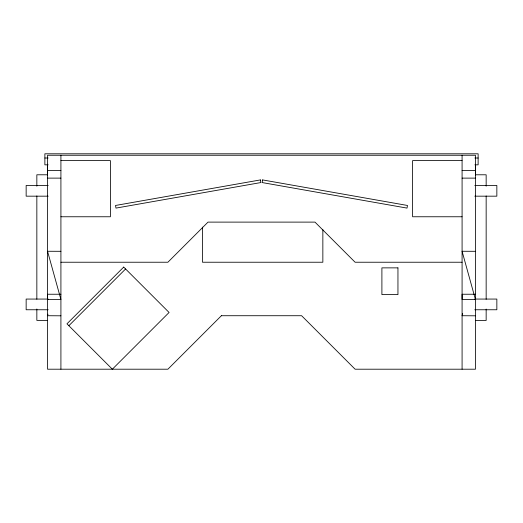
<?xml version="1.0" encoding="UTF-8"?>
<svg xmlns="http://www.w3.org/2000/svg" width="523" height="523" viewBox="0 0 523 523"><rect width="100%" height="100%" fill="white"/><g stroke="black" fill="none" stroke-linecap="round" stroke-linejoin="round"><path stroke-width="0.78" d="M475.453 175.218L475.453 164.274M47.488 174.852L47.521 164.235M47.946 314.146L47.547 315.722L60.916 315.807M462.678 313.362L462.084 315.722L475.453 315.807M68.853 325.711L125.585 268.979M60.916 294.24L47.547 294.24L47.547 299.437L60.916 299.522L47.547 251.269L60.916 251.308M475.453 294.24L462.084 294.24L462.084 299.437L475.453 299.522L462.084 251.269L475.453 251.308M44.873 158.011L48.136 158.011M474.864 158.011L478.127 158.011M60.916 160.6L110.392 160.6L110.392 216.764L60.916 216.764M462.084 160.6L412.608 160.6L412.608 216.764L462.084 216.764M48.136 164.837L44.873 164.837L44.873 153.795L478.127 153.795L478.127 164.837L474.864 164.837M47.547 170.583L60.916 170.583M462.084 170.583L475.453 170.583M47.547 174.787L36.845 174.787L36.845 186.175M475.453 174.787L486.155 174.787L486.155 186.181M47.547 178.121L60.916 178.121M462.084 178.121L475.453 178.121M48.214 185.475L26.15 185.475L26.15 196.171L48.214 196.171M474.786 185.475L496.85 185.475L496.85 196.171L474.786 196.171M60.916 262.232L167.896 262.232L208.01 222.112L314.99 222.112L355.104 262.232L462.084 262.232M48.214 299.064L26.15 299.064L26.15 309.76L48.214 309.76M474.786 299.064L496.85 299.064L496.85 309.76L474.786 309.76M47.547 320.383L36.845 320.383L36.845 308.995M475.453 320.462L486.155 320.462L486.155 309.073M486.155 195.948L486.155 299.306M462.084 155.253L462.084 369.205M322.854 229.59L322.854 262.232L202.506 262.232L202.506 227.145M60.916 155.253L60.916 369.205M36.845 195.935L36.845 299.234M262.618 179.925L262.154 182.56L407.012 208.102L407.476 205.467L262.618 179.925M123.696 267.09L66.964 323.822L112.347 369.205L169.079 312.473L123.696 267.09M221.386 315.722L167.896 369.205L47.547 369.205L47.547 155.253L475.453 155.253L475.453 369.205L355.104 369.205L301.614 315.722L221.386 315.722M260.382 179.925L115.524 205.467L115.988 208.102L260.846 182.56L260.382 179.925M397.951 267.868L381.901 267.868L381.901 294.612L397.951 294.612L397.951 267.868"/></g></svg>
